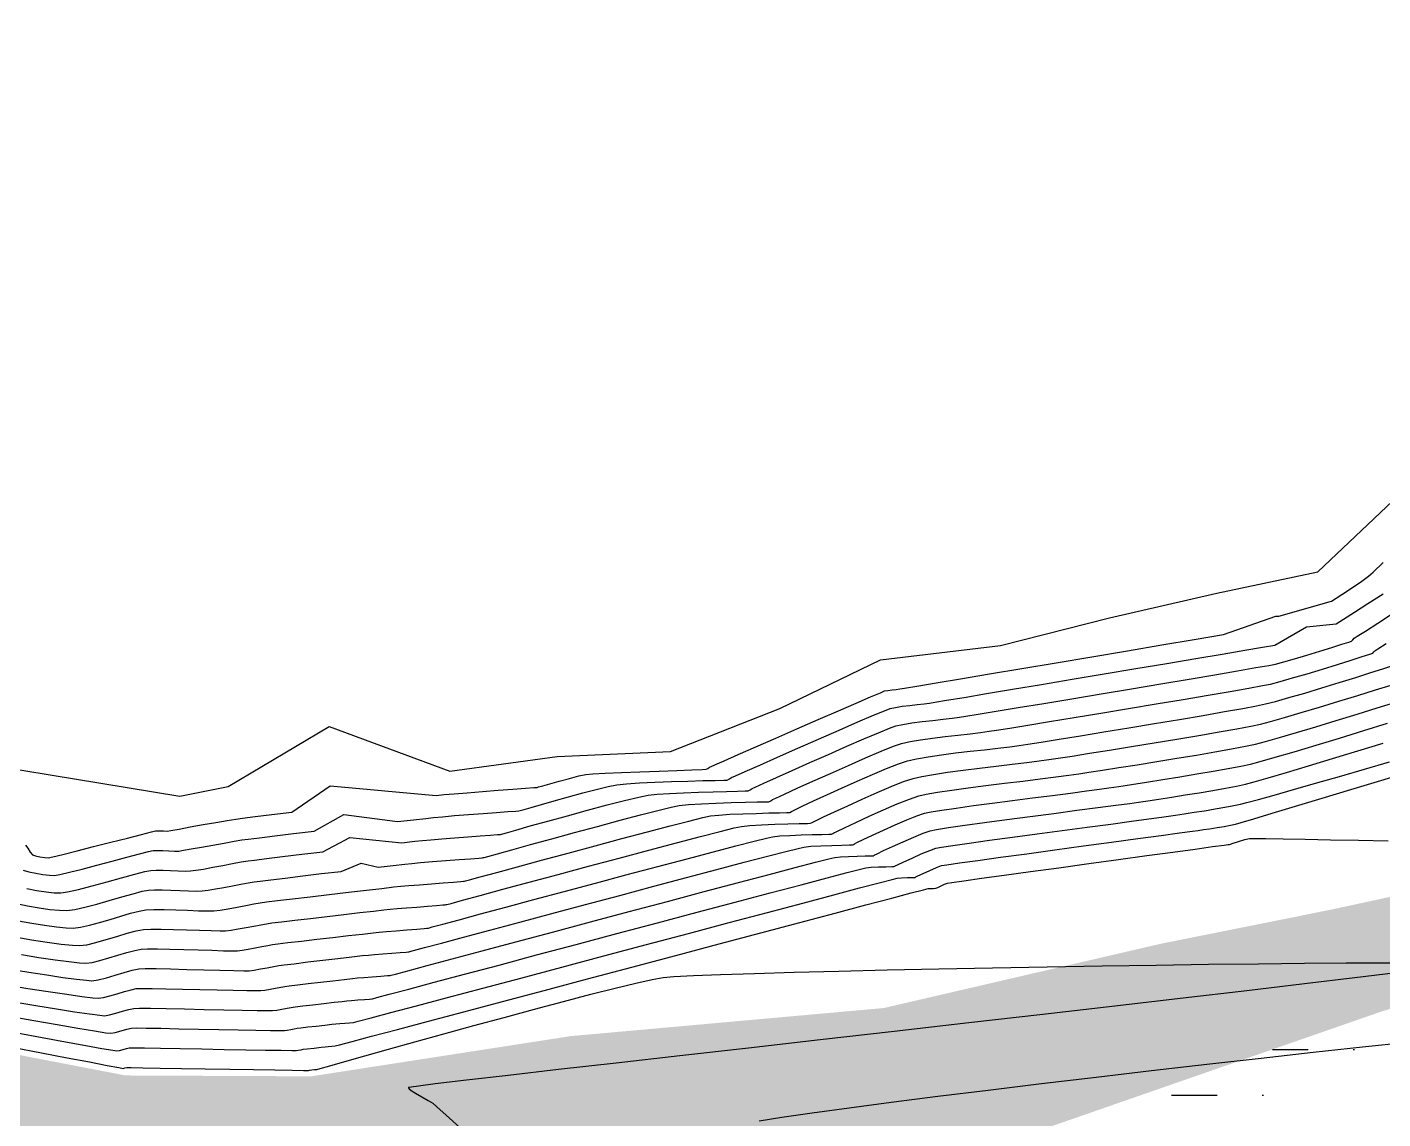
# Model space of a CAD drawing. Header units: metres. Extents: x 708941 to 724052, y 5405153 to 5413472.
# Drawn here: x 709368.3 to 709479.9, y 5411971.8 to 5412061.6 of the extents above; entities that cross this region are included whole.
import ezdxf

# ---------------------------------------------------------------- set-up
doc = ezdxf.new("R2010")
doc.units = ezdxf.units.M
doc.header["$LTSCALE"] = 12.7
doc.header["$MEASUREMENT"] = 0
for name, color, linetype in [('CONT-MJR1', 252, 'Continuous'), ('CONT-MNR1', 251, 'Continuous'), ('contornos2', 7, 'Continuous'), ('rio', 251, 'Continuous')]:
    doc.layers.add(name, color=color, linetype=linetype)

msp = doc.modelspace()

# ---------------------------------------------------------------- hatches: boundary and pattern name
at = {"layer": 'rio'}
h = msp.add_hatch(dxfattribs=at)
h.set_pattern_fill('MUDST', color=256, scale=15, style=0)
h.paths.add_polyline_path([(709010.72, 5411936.38), (709004.98, 5411946.45), (709001.25, 5411958.08), (708996.13, 5411975.99), (709012.7, 5411962.98), (709030.78, 5411956.49), (709044.53, 5411951.18), (709074.83, 5411950.28), (709089.61, 5411951.82), (709102.43, 5411952.02), (709123.56, 5411954.63), (709134.73, 5411956.95), (709145.4, 5411956.95), (709168.41, 5411955.62), (709183.3, 5411955.53), (709187.67, 5411955.43), (709193.87, 5411958.4), (709194.56, 5411957.99), (709200.68, 5411965.39), (709203.1, 5411977.2), (709205.58, 5411984.02), (709211.33, 5411990.28), (709223.71, 5411994.78), (709231.07, 5411997.27), (709241.21, 5411994.8), (709265.58, 5411997.08), (709286.39, 5412000.38), (709297.9, 5412001.91), (709315.21, 5411997.24), (709326.72, 5411992.03), (709345.09, 5411985.93), (709355.27, 5411979.45), (709376.46, 5411975.37), (709391.72, 5411975.3), (709413.08, 5411978.61), (709438.83, 5411980.92), (709461.63, 5411986.21), (709475.6, 5411989.01), (709492.86, 5411992.74), (709503.45, 5411993.79), (709515.24, 5411993.79), (709532.63, 5411987.71), (709547.37, 5411983.51), (709564.71, 5411977.95), (709575.63, 5411973.62), (709587.68, 5411967.04), (709601.87, 5411958.6), (709607.56, 5411954.31), (709621.49, 5411940.03), (709647.9, 5411909.14), (709660.4, 5411897.76), (709669.81, 5411887.81), (709676.49, 5411876.15), (709682.2, 5411869.04), (709705.75, 5411878.05), (709736, 5411893.04), (709750.64, 5411899.41), (709758.05, 5411906.33), (709764.85, 5411916.27), (709770.13, 5411926.57), (709778.25, 5411949.25), (709785.66, 5411970.64), (709786.5, 5411979.16), (709785.1, 5411992.95), (709785.1, 5412008.74), (709787.55, 5412022.89), (709795.83, 5412039.06), (709803.3, 5412045.65), (709812.9, 5412054.28), (709814.49, 5412059.03), (709815.9, 5412060.78), (709822.13, 5412063.75), (709825.31, 5412072.01), (709847.55, 5412106.6), (709866.9, 5412128.06), (709875.05, 5412136.05), (709882.93, 5412155.32), (709888.97, 5412168.35), (709893.2, 5412182.51), (709907.24, 5412209.92), (709938.47, 5412236.97), (709971.6, 5412250.13), (709991.71, 5412252.94), (710005.1, 5412261.1), (710014.56, 5412263.33), (710040.82, 5412267.64), (710057.91, 5412266.41), (710076.56, 5412261.93), (710102.9, 5412255.3), (710112.79, 5412247.31), (710119.45, 5412240.72), (710131.28, 5412231.78), (710145.37, 5412209.63), (710149.4, 5412194.25), (710150.27, 5412166.43), (710139.83, 5412142.28), (710130.23, 5412129.69), (710126.33, 5412121.71), (710117.73, 5412100.96), (710114.13, 5412096.47), (710111.94, 5412085.44), (710111.94, 5412063.54), (710117.58, 5412054.18), (710137.74, 5412018.92), (710146.76, 5412008.05), (710171.4, 5411997.24), (710179.97, 5411993.95), (710184.25, 5412001.58), (710190.69, 5412018), (710194.77, 5412034.37), (710197.31, 5412050.49), (710197.31, 5412064.26), (710199.32, 5412079.72), (710201.37, 5412092.19), (710205.73, 5412098.48), (710214.95, 5412120.36), (710219.48, 5412128.98), (710230.13, 5412139.36), (710235.6, 5412142.44), (710241.85, 5412140.68), (710250.27, 5412138.84), (710280.27, 5412139.46), (710296.04, 5412143.18), (710311.35, 5412143.18), (710329.27, 5412144.22), (710333.88, 5412147.83), (710359.32, 5412147.31), (710368.97, 5412148.45), (710370.82, 5412151.38), (710390.46, 5412160.63), (710398.15, 5412171.03), (710408.65, 5412192.1), (710415.95, 5412204.58), (710425.69, 5412246.2), (710427.89, 5412275.36), (710429.04, 5412328.01), (710428.04, 5412335.01), (710422.46, 5412340.84), (710414.39, 5412351.33), (710395.98, 5412353.91), (710387.66, 5412360.04), (710378.34, 5412372.12), (710377.12, 5412383.36), (710377.12, 5412396.81), (710371.6, 5412397.8), (710368.77, 5412410.55), (710362.93, 5412436.03), (710362.93, 5412455.01), (710369.68, 5412482.49), (710374.05, 5412500.93), (710382.11, 5412513.13), (710396.48, 5412526.77), (710413.79, 5412540.1), (710438.62, 5412552.3), (710472.36, 5412570.37), (710507.51, 5412590.61), (710519.7, 5412579.46), (710499.92, 5412572.63), (710480.98, 5412561.98), (710445.54, 5412543.55), (710413.79, 5412532.5), (710411.05, 5412528.12), (710405.76, 5412520.43), (710394.25, 5412506.93), (710388.85, 5412494.92), (710386.47, 5412476.01), (710382.71, 5412446.17), (710388.72, 5412397.62), (710394.97, 5412383.05), (710398.02, 5412368.11), (710411.09, 5412363.15), (710426.51, 5412356), (710442.45, 5412348.49), (710447.05, 5412337.14), (710447.05, 5412315.92), (710441.78, 5412260.07), (710441.78, 5412194.92), (710437.48, 5412190.86), (710437.48, 5412179.96), (710422.82, 5412173.29), (710418.74, 5412164.82), (710409.45, 5412149.84), (710394.78, 5412136.49), (710379.86, 5412129.78), (710371.88, 5412127.03), (710311.73, 5412127.03), (710308.89, 5412124), (710254.14, 5412121.42), (710236.99, 5412126.6), (710229.16, 5412118.66), (710218.68, 5412095.96), (710213.59, 5412055.1), (710203.57, 5412019.88), (710201.34, 5412006.55), (710198.59, 5411993.54), (710194.4, 5411986.49), (710188.54, 5411983.77), (710175.67, 5411983.77), (710136.96, 5411996.55), (710120.35, 5412009.39), (710098.73, 5412043.32), (710098.73, 5412061.02), (710096.67, 5412091.87), (710100.83, 5412110.83), (710110.63, 5412117.13), (710123.77, 5412149.24), (710130.92, 5412166.36), (710128.79, 5412197.14), (710123.8, 5412211.38), (710113.15, 5412223.6), (710085.02, 5412238.46), (710058.13, 5412249.84), (710029.73, 5412249.84), (710015.06, 5412246.32), (710001.6, 5412242.56), (709992.04, 5412242.56), (709972.27, 5412238.6), (709963.64, 5412235.76), (709954.26, 5412232.26), (709954.26, 5412228.55), (709945.86, 5412220.35), (709925.83, 5412192.24), (709917.05, 5412177.32), (709899.37, 5412144.55), (709894.3, 5412133.07), (709891.48, 5412127.42), (709886.71, 5412118.47), (709886.71, 5412100.95), (709884.61, 5412095.01), (709863.2, 5412086.46), (709839.07, 5412054.84), (709818.25, 5412032.92), (709804.19, 5412017.18), (709804.19, 5411995.52), (709809.04, 5411990.11), (709796.13, 5411953.84), (709781.68, 5411916.41), (709768.27, 5411889.66), (709746.93, 5411879.08), (709713.1, 5411863.01), (709689.29, 5411855.41), (709697.02, 5411835.95), (709708.2, 5411825.46), (709725.86, 5411817.9), (709778.24, 5411813.93), (709792.75, 5411813.93), (709806.43, 5411818.64), (709820.66, 5411821.87), (709831.69, 5411824.63), (709853.8, 5411835.25), (709879.02, 5411846.88), (709921.68, 5411861.15), (709947.96, 5411871.32), (709969.09, 5411879.92), (709979.29, 5411886.02), (709982.27, 5411909.39), (709987.23, 5411923.13), (709997.03, 5411933.25), (710000.38, 5411927.93), (710000.38, 5411906.72), (709997.04, 5411893.11), (709991.96, 5411879.15), (709967.58, 5411866.46), (709951.2, 5411859.77), (709918.84, 5411852.05), (709894.39, 5411845.25), (709864.94, 5411830.28), (709840.16, 5411819.17), (709812.7, 5411811), (709801.26, 5411807.45), (709779.31, 5411803.47), (709766.14, 5411803.47), (709756.94, 5411797.7), (709737.23, 5411795.78), (709715.18, 5411796.68), (709708.1, 5411801.85), (709698.23, 5411815.71), (709693.86, 5411826.48), (709676.55, 5411857.93), (709667.66, 5411869.47), (709661.18, 5411881.7), (709649.81, 5411896.98), (709627.11, 5411919.87), (709613.01, 5411936.78), (709604.72, 5411946.98), (709591.67, 5411954.52), (709575.87, 5411964.64), (709557.6, 5411970.47), (709551.42, 5411973.23), (709538.02, 5411976.43), (709518.15, 5411979.68), (709504.01, 5411982), (709494.29, 5411985.04), (709479.8, 5411980.64), (709442.42, 5411967.64), (709425.43, 5411960.31), (709402.9, 5411951.24), (709383.6, 5411945.23), (709362.15, 5411938.26), (709331.55, 5411930.11), (709320.42, 5411924.96), (709306.56, 5411912.14), (709285.88, 5411895.62), (709279.31, 5411870.27), (709273.83, 5411857.41), (709264.69, 5411829.66), (709254.13, 5411801.64), (709246.31, 5411791.25), (709237.29, 5411777.87), (709219.52, 5411767.13), (709208.6, 5411765.29), (709203.92, 5411751.48), (709203.91, 5411735.92), (709205.94, 5411719.08), (709203.34, 5411708.78), (709199.33, 5411696.28), (709197.39, 5411684.19), (709189.35, 5411661.06), (709186.31, 5411649.66), (709173.04, 5411639.59), (709167.53, 5411621.08), (709166.78, 5411600.74), (709164.06, 5411585.63), (709162.73, 5411558.53), (709162.73, 5411546.6), (709165.95, 5411526.5), (709173.44, 5411512.03), (709050.6, 5411667.95), (709021.23, 5411751.02), (709026.33, 5411756.01), (709028.1, 5411762.18), (709028.65, 5411783.35), (709023.38, 5411795.31), (709011.24, 5411823.29), (709005.01, 5411832.77), (709001.76, 5411870.86)])
h = msp.add_hatch(dxfattribs=at)
h.set_pattern_fill('MUDST', color=256, scale=15, style=0)
h.paths.add_polyline_path([(709425.2, 5411955.82), (709442.88, 5411963.52), (709462.94, 5411969.54), (709485.24, 5411978.41), (709493.83, 5411978.89), (709501.22, 5411979.42), (709517.72, 5411975.24), (709542.17, 5411970.06), (709562.2, 5411965.02), (709577.39, 5411959.26), (709608.69, 5411934.19), (709625.72, 5411914.3), (709646.82, 5411893.84), (709660.3, 5411879.18), (709665.75, 5411865.66), (709677.74, 5411849.33), (709687.8, 5411834.29), (709693.56, 5411818.76), (709703.47, 5411808.4), (709695.28, 5411819.7), (709694.5, 5411824.66), (709694.77, 5411827.87), (709694.67, 5411831.32), (709690.93, 5411835.3), (709687.47, 5411838.69), (709683.66, 5411846.1), (709680.5, 5411850.4), (709679.16, 5411854.09), (709674.04, 5411861.34), (709672.3, 5411865.04), (709668.98, 5411868.64), (709665.09, 5411875.96), (709664.39, 5411879.95), (709659.8, 5411883.74), (709656.68, 5411887.12), (709651.38, 5411894.81), (709649.66, 5411899.45), (709636.62, 5411909.75), (709630.25, 5411917.48), (709627.36, 5411921.16), (709622.76, 5411924.84), (709613.2, 5411936.38), (709612.3, 5411939.97), (709608.41, 5411943.84), (709603.87, 5411948.27), (709597.38, 5411951.02), (709590.63, 5411955.05), (709584.87, 5411958.91), (709582.48, 5411962.67), (709582, 5411965.76), (709570.79, 5411966.09), (709567.32, 5411969.51), (709559.75, 5411970.07), (709552.12, 5411973.91), (709544.71, 5411977.5), (709533.84, 5411977.39), (709531.46, 5411977.23), (709522.1, 5411981.06), (709511.56, 5411981.29), (709508.53, 5411981.22), (709499.82, 5411985.01), (709492.76, 5411985.01), (709488.91, 5411985.11), (709480.96, 5411981.2), (709462.17, 5411974.36), (709458.72, 5411973.65), (709451.42, 5411973.65), (709447.62, 5411969.58), (709443.93, 5411969.97), (709436.32, 5411966.62), (709428.6, 5411962.37), (709421.11, 5411958.6), (709409.63, 5411953.25)])

# ---------------------------------------------------------------- linework, layer by layer
at = {"layer": 'CONT-MJR1', "flags": 128}
for points, elevation in [([(709368.02, 5411992.27), (709368.49, 5411992.14), (709369.06, 5411992.02), (709369.65, 5411991.92), (709370.19, 5411991.85), (709370.6, 5411991.83), (709371.03, 5411991.9), (709371.82, 5411992.09), (709372.88, 5411992.36), (709374.09, 5411992.67), (709375.35, 5411993.01), (709376.55, 5411993.33), (709377.58, 5411993.6), (709378.34, 5411993.79), (709378.72, 5411993.88), (709379.07, 5411993.89), (709379.52, 5411993.88), (709380.01, 5411993.85), (709380.47, 5411993.84), (709380.82, 5411993.84), (709381.2, 5411993.9), (709381.85, 5411994.01), (709382.7, 5411994.16), (709383.63, 5411994.33), (709384.56, 5411994.5), (709385.38, 5411994.65), (709386.01, 5411994.75), (709386.53, 5411994.82), (709387.47, 5411994.93), (709388.74, 5411995.09), (709390.26, 5411995.27), (709391.96, 5411995.47), (709394.41, 5411996.85), (709394.41, 5411996.85), (709394.41, 5411996.85), (709398.81, 5411996.27), (709400.14, 5411996.42), (709401.15, 5411996.53), (709401.77, 5411996.6), (709402.52, 5411996.66), (709403.52, 5411996.75), (709404.67, 5411996.84), (709405.86, 5411996.93), (709406.97, 5411997.01), (709407.91, 5411997.08), (709408.55, 5411997.13), (709408.8, 5411997.15), (709408.91, 5411997.17), (709409.02, 5411997.2), (709409.24, 5411997.26), (709409.82, 5411997.43), (709410.67, 5411997.68), (709411.72, 5411997.98), (709412.88, 5411998.31), (709414.06, 5411998.62), (709415.17, 5411998.91), (709416.14, 5411999.14), (709416.88, 5411999.28), (709417.65, 5411999.37), (709418.73, 5411999.44), (709420, 5411999.5), (709421.36, 5411999.55), (709422.71, 5411999.59), (709423.95, 5411999.63), (709424.97, 5411999.65), (709425.67, 5411999.67), (709425.95, 5411999.68), (709426.13, 5411999.78), (709426.31, 5411999.89), (709426.62, 5412000.03), (709427.42, 5412000.39), (709428.62, 5412000.91), (709430.09, 5412001.57), (709431.75, 5412002.3), (709433.47, 5412003.05), (709435.15, 5412003.79), (709436.69, 5412004.46), (709437.98, 5412005.01), (709438.9, 5412005.39), (709439.36, 5412005.57), (709439.79, 5412005.66), (709440.35, 5412005.75), (709440.97, 5412005.82), (709441.59, 5412005.89), (709442.15, 5412005.96), (709442.59, 5412006.01), (709443.03, 5412006.08), (709444, 5412006.25), (709445.45, 5412006.48), (709447.28, 5412006.79), (709449.42, 5412007.15), (709451.8, 5412007.54), (709454.34, 5412007.97), (709456.96, 5412008.41), (709459.58, 5412008.85), (709462.12, 5412009.27), (709464.51, 5412009.68), (709466.67, 5412010.04), (709468.53, 5412010.36), (709470, 5412010.61), (709471.01, 5412010.79), (709473.61, 5412012.29), (709473.61, 5412012.29), (709473.61, 5412012.29), (709473.61, 5412012.29), (709473.61, 5412012.29), (709473.61, 5412012.29), (709473.61, 5412012.29), (709473.61, 5412012.29), (709473.61, 5412012.29), (709473.61, 5412012.29), (709476.06, 5412012.53), (709476.66, 5412012.91), (709477.56, 5412013.49), (709478.67, 5412014.2), (709479.91, 5412015)], 240), ([(709367.89, 5411985.32), (709369.32, 5411985.09), (709370.64, 5411984.89), (709371.78, 5411984.74), (709372.65, 5411984.64), (709373.17, 5411984.61), (709373.69, 5411984.68), (709374.34, 5411984.83), (709375.07, 5411985.04), (709375.82, 5411985.27), (709376.55, 5411985.49), (709377.2, 5411985.66), (709377.73, 5411985.76), (709378.25, 5411985.79), (709379.07, 5411985.79), (709380.09, 5411985.77), (709381.24, 5411985.74), (709382.42, 5411985.7), (709383.54, 5411985.67), (709384.51, 5411985.64), (709385.24, 5411985.63), (709385.65, 5411985.63), (709386.04, 5411985.68), (709386.54, 5411985.77), (709387.1, 5411985.87), (709387.65, 5411985.98), (709388.15, 5411986.07), (709388.54, 5411986.14), (709388.98, 5411986.2), (709389.81, 5411986.3), (709390.91, 5411986.43), (709392.18, 5411986.58), (709393.51, 5411986.73), (709394.8, 5411986.88), (709395.94, 5411987.01), (709396.81, 5411987.11), (709397.32, 5411987.17), (709397.91, 5411987.22), (709398.72, 5411987.28), (709399.6, 5411987.35), (709400.41, 5411987.41), (709401.01, 5411987.46), (709401.24, 5411987.48), (709401.3, 5411987.49), (709401.36, 5411987.5), (709401.67, 5411987.59), (709402.54, 5411987.82), (709403.89, 5411988.18), (709405.64, 5411988.66), (709407.72, 5411989.21), (709410.04, 5411989.84), (709412.54, 5411990.51), (709415.12, 5411991.2), (709417.72, 5411991.9), (709420.25, 5411992.57), (709422.64, 5411993.2), (709424.81, 5411993.78), (709426.67, 5411994.27), (709428.16, 5411994.65), (709429.18, 5411994.91), (709429.68, 5411995.02), (709430.28, 5411995.08), (709431.1, 5411995.13), (709432.02, 5411995.17), (709432.94, 5411995.19), (709433.74, 5411995.21), (709434.31, 5411995.23), (709434.53, 5411995.23), (709434.63, 5411995.29), (709434.73, 5411995.34), (709434.97, 5411995.46), (709435.6, 5411995.76), (709436.52, 5411996.19), (709437.62, 5411996.7), (709438.8, 5411997.23), (709439.94, 5411997.72), (709440.95, 5411998.12), (709441.71, 5411998.38), (709442.33, 5411998.52), (709443.25, 5411998.68), (709444.42, 5411998.85), (709445.78, 5411999.03), (709447.24, 5411999.22), (709448.76, 5411999.42), (709450.27, 5411999.6), (709451.7, 5411999.78), (709452.99, 5411999.94), (709454.07, 5412000.08), (709454.88, 5412000.19), (709455.7, 5412000.32), (709456.82, 5412000.49), (709458.17, 5412000.7), (709459.68, 5412000.94), (709461.3, 5412001.2), (709462.94, 5412001.47), (709464.56, 5412001.74), (709466.08, 5412002), (709467.44, 5412002.25), (709468.58, 5412002.46), (709469.42, 5412002.64), (709470.24, 5412002.85), (709471.38, 5412003.18), (709472.79, 5412003.59), (709474.37, 5412004.06), (709476.06, 5412004.57), (709477.77, 5412005.09), (709479.43, 5412005.61), (709480.96, 5412006.08)], 235), ([(709367.52, 5411978.88), (709369.59, 5411978.5), (709371.51, 5411978.15), (709373.17, 5411977.84), (709374.5, 5411977.6), (709375.39, 5411977.45), (709375.74, 5411977.4), (709375.96, 5411977.43), (709376.24, 5411977.51), (709376.52, 5411977.6), (709376.74, 5411977.65), (709377.11, 5411977.65), (709378.01, 5411977.64), (709379.32, 5411977.62), (709380.93, 5411977.59), (709382.72, 5411977.56), (709384.56, 5411977.52), (709386.34, 5411977.49), (709387.95, 5411977.46), (709389.25, 5411977.44), (709390.13, 5411977.43), (709390.47, 5411977.42), (709390.66, 5411977.45), (709390.89, 5411977.49), (709391.07, 5411977.53), (709391.38, 5411977.57), (709391.95, 5411977.63), (709392.53, 5411977.7), (709392.87, 5411977.74), (709393.12, 5411977.76), (709393.43, 5411977.78), (709393.68, 5411977.8), (709394.06, 5411977.9), (709395.09, 5411978.17), (709396.69, 5411978.6), (709398.81, 5411979.16), (709401.36, 5411979.84), (709404.27, 5411980.61), (709407.47, 5411981.46), (709410.89, 5411982.37), (709414.46, 5411983.32), (709418.09, 5411984.28), (709421.73, 5411985.25), (709425.29, 5411986.19), (709428.71, 5411987.1), (709431.91, 5411987.95), (709434.82, 5411988.73), (709437.36, 5411989.4), (709439.48, 5411989.96), (709441.08, 5411990.39), (709442.1, 5411990.66), (709442.48, 5411990.75), (709442.67, 5411990.76), (709442.92, 5411990.77), (709443.12, 5411990.78), (709443.29, 5411990.85), (709443.56, 5411990.98), (709443.84, 5411991.11), (709444.06, 5411991.2), (709444.44, 5411991.26), (709445.41, 5411991.39), (709446.87, 5411991.6), (709448.73, 5411991.85), (709450.89, 5411992.15), (709453.24, 5411992.47), (709455.69, 5411992.81), (709458.13, 5411993.14), (709460.47, 5411993.46), (709462.61, 5411993.75), (709464.45, 5411994), (709465.89, 5411994.2), (709466.83, 5411994.33), (709467.17, 5411994.37), (709467.27, 5411994.39), (709467.37, 5411994.41), (709467.57, 5411994.48), (709468.02, 5411994.63), (709468.54, 5411994.78), (709468.92, 5411994.88), (709469.31, 5411994.88), (709470.26, 5411994.87), (709471.68, 5411994.85), (709473.49, 5411994.82), (709475.59, 5411994.77), (709477.9, 5411994.73), (709480.33, 5411994.67)], 230), ([(709481.93, 5411978.08), (709478.21, 5411977.69), (709474.17, 5411977.25), (709469.88, 5411976.78), (709465.42, 5411976.27), (709460.87, 5411975.75), (709456.3, 5411975.21), (709451.8, 5411974.67), (709447.43, 5411974.14), (709443.29, 5411973.63), (709439.44, 5411973.14), (709435.97, 5411972.68), (709432.94, 5411972.27), (709430.45, 5411971.9), (709428.57, 5411971.6)], 230)]:
    msp.add_lwpolyline(points, dxfattribs=dict(at, elevation=elevation))
at = {"layer": 'CONT-MNR1', "flags": 128}
for points, elevation in [([(709368.21, 5411994.31), (709368.4, 5411994.07), (709368.61, 5411993.75), (709368.8, 5411993.53), (709369.03, 5411993.44), (709369.4, 5411993.36), (709369.79, 5411993.3), (709370.08, 5411993.28), (709370.45, 5411993.35), (709371.29, 5411993.56), (709372.45, 5411993.85), (709373.81, 5411994.2), (709375.24, 5411994.56), (709376.6, 5411994.91), (709377.75, 5411995.21), (709378.57, 5411995.42), (709378.92, 5411995.5), (709379.21, 5411995.5), (709379.57, 5411995.49), (709379.86, 5411995.48), (709380.17, 5411995.53), (709380.85, 5411995.65), (709381.77, 5411995.82), (709382.82, 5411996.01), (709383.87, 5411996.2), (709384.81, 5411996.36), (709385.51, 5411996.47), (709386.08, 5411996.55), (709387.1, 5411996.67), (709388.48, 5411996.84), (709390.13, 5411997.04), (709393.28, 5411999.2), (709393.28, 5411999.2), (709393.28, 5411999.2), (709393.28, 5411999.2), (709393.28, 5411999.2), (709393.28, 5411999.2), (709401.99, 5411998.41), (709402.66, 5411998.48), (709403.47, 5411998.55), (709404.56, 5411998.64), (709405.81, 5411998.74), (709407.11, 5411998.84), (709408.32, 5411998.93), (709409.34, 5411999.01), (709410.04, 5411999.06), (709410.31, 5411999.08), (709410.43, 5411999.11), (709410.55, 5411999.14), (709410.78, 5411999.21), (709411.35, 5411999.37), (709412.13, 5411999.59), (709412.97, 5411999.82), (709413.74, 5412000.02), (709414.32, 5412000.14), (709414.88, 5412000.19), (709415.9, 5412000.24), (709417.24, 5412000.3), (709418.77, 5412000.36), (709420.34, 5412000.42), (709421.81, 5412000.47), (709423.04, 5412000.52), (709423.89, 5412000.55), (709424.23, 5412000.57), (709424.35, 5412000.63), (709424.5, 5412000.73), (709424.63, 5412000.8), (709424.92, 5412000.93), (709425.7, 5412001.27), (709426.86, 5412001.78), (709428.31, 5412002.41), (709429.95, 5412003.13), (709431.69, 5412003.89), (709433.44, 5412004.65), (709435.1, 5412005.37), (709436.56, 5412006.01), (709437.75, 5412006.52), (709438.56, 5412006.87), (709438.89, 5412007.01), (709439.16, 5412007.06), (709439.51, 5412007.1), (709439.86, 5412007.14), (709440.14, 5412007.18), (709440.53, 5412007.24), (709441.56, 5412007.42), (709443.13, 5412007.68), (709445.15, 5412008.02), (709447.53, 5412008.42), (709450.19, 5412008.86), (709453.02, 5412009.34), (709455.95, 5412009.83), (709458.88, 5412010.32), (709461.72, 5412010.8), (709464.38, 5412011.25), (709466.78, 5412011.65), (709471.1, 5412013.16), (709471.1, 5412013.16), (709471.1, 5412013.16), (709471.1, 5412013.16), (709471.1, 5412013.16), (709471.1, 5412013.16), (709471.1, 5412013.16), (709471.1, 5412013.16), (709471.1, 5412013.16), (709471.33, 5412013.16), (709471.33, 5412013.16), (709471.33, 5412013.16), (709471.33, 5412013.16), (709475.66, 5412014.39), (709476.53, 5412014.95), (709477.4, 5412015.53), (709478.17, 5412016.05), (709478.72, 5412016.46), (709479.1, 5412016.8), (709479.93, 5412017.59)], 241), ([(709368.33, 5411990.75), (709369.12, 5411990.6), (709369.9, 5411990.48), (709370.58, 5411990.41), (709371.11, 5411990.39), (709371.68, 5411990.47), (709372.58, 5411990.68), (709373.7, 5411990.97), (709374.92, 5411991.3), (709376.12, 5411991.63), (709377.2, 5411991.93), (709378.04, 5411992.15), (709378.52, 5411992.25), (709378.96, 5411992.27), (709379.53, 5411992.26), (709380.15, 5411992.24), (709380.78, 5411992.21), (709381.35, 5411992.19), (709381.79, 5411992.2), (709382.22, 5411992.26), (709382.86, 5411992.36), (709383.62, 5411992.5), (709384.44, 5411992.66), (709385.24, 5411992.81), (709385.96, 5411992.94), (709386.52, 5411993.03), (709387.06, 5411993.1), (709388.04, 5411993.22), (709389.36, 5411993.38), (709390.94, 5411993.57), (709392.67, 5411993.77), (709394.91, 5411994.94), (709394.91, 5411994.94), (709394.91, 5411994.94), (709399.19, 5411994.52), (709400.25, 5411994.64), (709400.88, 5411994.71), (709401.56, 5411994.77), (709402.47, 5411994.85), (709403.52, 5411994.93), (709404.61, 5411995.01), (709405.62, 5411995.09), (709406.48, 5411995.15), (709407.06, 5411995.2), (709407.29, 5411995.21), (709407.39, 5411995.24), (709407.49, 5411995.26), (709407.78, 5411995.34), (709408.57, 5411995.57), (709409.74, 5411995.9), (709411.19, 5411996.3), (709412.8, 5411996.74), (709414.46, 5411997.2), (709416.07, 5411997.63), (709417.51, 5411998), (709418.67, 5411998.28), (709419.44, 5411998.43), (709420.19, 5411998.52), (709421.19, 5411998.58), (709422.35, 5411998.64), (709423.58, 5411998.69), (709424.79, 5411998.72), (709425.89, 5411998.75), (709426.8, 5411998.77), (709427.42, 5411998.78), (709427.66, 5411998.79), (709427.83, 5411998.88), (709427.99, 5411998.98), (709428.26, 5411999.1), (709428.96, 5411999.42), (709430.01, 5411999.89), (709431.3, 5412000.47), (709432.76, 5412001.12), (709434.29, 5412001.79), (709435.8, 5412002.46), (709437.2, 5412003.06), (709438.4, 5412003.57), (709439.31, 5412003.94), (709439.83, 5412004.13), (709440.41, 5412004.26), (709441.15, 5412004.38), (709441.99, 5412004.49), (709442.86, 5412004.59), (709443.71, 5412004.69), (709444.46, 5412004.77), (709445.05, 5412004.85), (709445.57, 5412004.93), (709446.6, 5412005.1), (709448.07, 5412005.34), (709449.89, 5412005.64), (709452, 5412005.99), (709454.3, 5412006.37), (709456.73, 5412006.78), (709459.2, 5412007.19), (709461.63, 5412007.6), (709463.95, 5412007.99), (709466.08, 5412008.35), (709467.93, 5412008.67), (709469.43, 5412008.93), (709470.5, 5412009.12), (709471.07, 5412009.23), (709471.74, 5412009.41), (709472.63, 5412009.66), (709473.65, 5412009.96), (709474.7, 5412010.29), (709475.69, 5412010.59), (709476.52, 5412010.86), (709477.1, 5412011.04), (709477.32, 5412011.12), (709477.43, 5412011.23), (709477.53, 5412011.35), (709477.78, 5412011.51), (709478.46, 5412011.94), (709479.48, 5412012.6), (709480.78, 5412013.44)], 239), ([(709367.47, 5411989.52), (709368.39, 5411989.33), (709369.33, 5411989.17), (709370.22, 5411989.04), (709371.01, 5411988.96), (709371.62, 5411988.94), (709372.26, 5411989.02), (709373.1, 5411989.21), (709374.08, 5411989.46), (709375.11, 5411989.76), (709376.13, 5411990.06), (709377.06, 5411990.32), (709377.81, 5411990.53), (709378.32, 5411990.63), (709378.82, 5411990.66), (709379.46, 5411990.65), (709380.17, 5411990.63), (709380.91, 5411990.59), (709381.63, 5411990.56), (709382.26, 5411990.54), (709382.75, 5411990.56), (709383.24, 5411990.62), (709383.85, 5411990.72), (709384.54, 5411990.84), (709385.24, 5411990.98), (709385.93, 5411991.11), (709386.54, 5411991.22), (709387.02, 5411991.31), (709387.51, 5411991.37), (709388.4, 5411991.48), (709389.59, 5411991.62), (709391.02, 5411991.79), (709392.58, 5411991.98), (709394.19, 5411992.16), (709395.82, 5411992.83), (709397.22, 5411992.51), (709398.47, 5411992.66), (709399.42, 5411992.76), (709399.99, 5411992.82), (709400.71, 5411992.89), (709401.69, 5411992.97), (709402.8, 5411993.06), (709403.89, 5411993.14), (709404.84, 5411993.21), (709405.52, 5411993.26), (709405.78, 5411993.28), (709405.87, 5411993.3), (709405.95, 5411993.32), (709406.24, 5411993.4), (709407.04, 5411993.62), (709408.24, 5411993.95), (709409.77, 5411994.37), (709411.51, 5411994.85), (709413.38, 5411995.36), (709415.28, 5411995.87), (709417.13, 5411996.37), (709418.81, 5411996.81), (709420.25, 5411997.18), (709421.34, 5411997.44), (709422, 5411997.58), (709422.77, 5411997.66), (709423.82, 5411997.73), (709425.02, 5411997.78), (709426.27, 5411997.82), (709427.44, 5411997.85), (709428.42, 5411997.88), (709429.11, 5411997.89), (709429.38, 5411997.9), (709429.53, 5411997.98), (709429.68, 5411998.07), (709429.95, 5411998.2), (709430.66, 5411998.52), (709431.71, 5411999), (709433, 5411999.59), (709434.44, 5412000.23), (709435.92, 5412000.89), (709437.34, 5412001.51), (709438.61, 5412002.05), (709439.63, 5412002.46), (709440.3, 5412002.7), (709440.99, 5412002.85), (709441.85, 5412003), (709442.84, 5412003.13), (709443.88, 5412003.26), (709444.93, 5412003.38), (709445.93, 5412003.49), (709446.8, 5412003.59), (709447.51, 5412003.69), (709448.11, 5412003.78), (709449.19, 5412003.96), (709450.67, 5412004.19), (709452.46, 5412004.49), (709454.5, 5412004.82), (709456.69, 5412005.18), (709458.97, 5412005.56), (709461.25, 5412005.94), (709463.46, 5412006.31), (709465.52, 5412006.66), (709467.34, 5412006.97), (709468.86, 5412007.24), (709469.99, 5412007.45), (709470.66, 5412007.58), (709471.44, 5412007.79), (709472.47, 5412008.08), (709473.67, 5412008.43), (709474.92, 5412008.81), (709476.16, 5412009.2), (709477.28, 5412009.55), (709478.2, 5412009.84), (709478.82, 5412010.04), (709479.06, 5412010.12), (709479.15, 5412010.22), (709479.24, 5412010.32), (709479.49, 5412010.48), (709480.18, 5412010.93)], 238), ([(709367.65, 5411988.1), (709368.73, 5411987.9), (709369.78, 5411987.73), (709370.75, 5411987.6), (709371.56, 5411987.52), (709372.14, 5411987.5), (709372.73, 5411987.57), (709373.47, 5411987.73), (709374.3, 5411987.96), (709375.17, 5411988.21), (709376.05, 5411988.48), (709376.86, 5411988.72), (709377.57, 5411988.9), (709378.12, 5411989.01), (709378.77, 5411989.04), (709379.62, 5411989.04), (709380.57, 5411989.01), (709381.54, 5411988.97), (709382.45, 5411988.93), (709383.2, 5411988.91), (709383.72, 5411988.92), (709384.24, 5411988.98), (709384.9, 5411989.09), (709385.62, 5411989.23), (709386.35, 5411989.37), (709387.01, 5411989.5), (709387.53, 5411989.58), (709388.03, 5411989.65), (709388.95, 5411989.76), (709390.19, 5411989.91), (709391.64, 5411990.08), (709393.2, 5411990.27), (709394.78, 5411990.45), (709396.26, 5411990.62), (709397.54, 5411990.77), (709398.52, 5411990.88), (709399.1, 5411990.94), (709399.74, 5411991), (709400.62, 5411991.07), (709401.61, 5411991.14), (709402.58, 5411991.22), (709403.43, 5411991.28), (709404.03, 5411991.33), (709404.26, 5411991.35), (709404.34, 5411991.36), (709404.42, 5411991.38), (709404.74, 5411991.47), (709405.63, 5411991.71), (709406.98, 5411992.08), (709408.7, 5411992.55), (709410.68, 5411993.09), (709412.85, 5411993.67), (709415.08, 5411994.27), (709417.29, 5411994.87), (709419.38, 5411995.42), (709421.25, 5411995.91), (709422.8, 5411996.31), (709423.94, 5411996.59), (709424.56, 5411996.73), (709425.25, 5411996.8), (709426.17, 5411996.86), (709427.24, 5411996.91), (709428.34, 5411996.94), (709429.38, 5411996.97), (709430.25, 5411996.99), (709430.86, 5411997), (709431.1, 5411997.01), (709431.23, 5411997.08), (709431.36, 5411997.16), (709431.58, 5411997.27), (709432.17, 5411997.55), (709433.05, 5411997.96), (709434.14, 5411998.46), (709435.36, 5411999.02), (709436.64, 5411999.59), (709437.89, 5412000.14), (709439.05, 5412000.63), (709440.04, 5412001.01), (709440.77, 5412001.26), (709441.53, 5412001.43), (709442.48, 5412001.6), (709443.57, 5412001.76), (709444.74, 5412001.91), (709445.94, 5412002.05), (709447.12, 5412002.18), (709448.22, 5412002.3), (709449.19, 5412002.42), (709449.97, 5412002.52), (709450.67, 5412002.63), (709451.79, 5412002.81), (709453.27, 5412003.05), (709455.01, 5412003.33), (709456.95, 5412003.65), (709459, 5412003.98), (709461.1, 5412004.33), (709463.16, 5412004.67), (709465.11, 5412005), (709466.87, 5412005.31), (709468.36, 5412005.57), (709469.51, 5412005.79), (709470.24, 5412005.94), (709471.06, 5412006.15), (709472.16, 5412006.46), (709473.47, 5412006.84), (709474.88, 5412007.27), (709476.31, 5412007.71), (709477.68, 5412008.13), (709478.91, 5412008.52), (709479.89, 5412008.83), (709480.55, 5412009.04)], 237), ([(709367.37, 5411986.78), (709368.71, 5411986.54), (709370, 5411986.34), (709371.15, 5411986.18), (709372.07, 5411986.09), (709372.65, 5411986.06), (709373.25, 5411986.13), (709374.01, 5411986.31), (709374.85, 5411986.55), (709375.72, 5411986.81), (709376.57, 5411987.07), (709377.32, 5411987.27), (709377.93, 5411987.38), (709378.53, 5411987.42), (709379.38, 5411987.42), (709380.39, 5411987.39), (709381.47, 5411987.36), (709382.53, 5411987.32), (709383.48, 5411987.29), (709384.23, 5411987.27), (709384.68, 5411987.27), (709385.14, 5411987.33), (709385.72, 5411987.43), (709386.36, 5411987.55), (709387, 5411987.67), (709387.58, 5411987.78), (709388.03, 5411987.86), (709388.47, 5411987.92), (709389.28, 5411988.02), (709390.37, 5411988.15), (709391.65, 5411988.3), (709393.02, 5411988.46), (709394.41, 5411988.62), (709395.71, 5411988.77), (709396.84, 5411988.9), (709397.7, 5411989), (709398.21, 5411989.05), (709398.78, 5411989.1), (709399.55, 5411989.17), (709400.42, 5411989.23), (709401.28, 5411989.3), (709402.02, 5411989.36), (709402.55, 5411989.4), (709402.75, 5411989.41), (709402.82, 5411989.43), (709402.89, 5411989.44), (709403.23, 5411989.53), (709404.17, 5411989.79), (709405.62, 5411990.18), (709407.48, 5411990.69), (709409.65, 5411991.27), (709412.04, 5411991.91), (709414.54, 5411992.59), (709417.06, 5411993.26), (709419.51, 5411993.91), (709421.77, 5411994.52), (709423.76, 5411995.04), (709425.38, 5411995.46), (709426.53, 5411995.74), (709427.12, 5411995.87), (709427.82, 5411995.95), (709428.78, 5411996), (709429.87, 5411996.05), (709430.95, 5411996.08), (709431.88, 5411996.1), (709432.55, 5411996.11), (709432.81, 5411996.12), (709432.93, 5411996.18), (709433.04, 5411996.25), (709433.27, 5411996.36), (709433.88, 5411996.65), (709434.77, 5411997.07), (709435.86, 5411997.57), (709437.06, 5411998.12), (709438.28, 5411998.66), (709439.45, 5411999.16), (709440.46, 5411999.56), (709441.24, 5411999.82), (709441.96, 5411999.98), (709442.92, 5412000.15), (709444.07, 5412000.32), (709445.36, 5412000.49), (709446.71, 5412000.66), (709448.08, 5412000.82), (709449.39, 5412000.98), (709450.59, 5412001.12), (709451.62, 5412001.25), (709452.42, 5412001.36), (709453.19, 5412001.48), (709454.32, 5412001.65), (709455.75, 5412001.88), (709457.4, 5412002.15), (709459.2, 5412002.44), (709461.07, 5412002.74), (709462.95, 5412003.05), (709464.76, 5412003.36), (709466.43, 5412003.65), (709467.88, 5412003.9), (709469.04, 5412004.12), (709469.83, 5412004.29), (709470.66, 5412004.5), (709471.8, 5412004.82), (709473.17, 5412005.23), (709474.68, 5412005.68), (709476.27, 5412006.16), (709477.83, 5412006.64), (709479.3, 5412007.1), (709480.58, 5412007.5)], 236), ([(709366.96, 5411984.13), (709368.49, 5411983.87), (709369.96, 5411983.64), (709371.29, 5411983.44), (709372.41, 5411983.29), (709373.23, 5411983.2), (709373.68, 5411983.17), (709374.2, 5411983.24), (709374.87, 5411983.41), (709375.6, 5411983.63), (709376.34, 5411983.85), (709377, 5411984.03), (709377.53, 5411984.14), (709378.05, 5411984.16), (709378.96, 5411984.16), (709380.15, 5411984.14), (709381.5, 5411984.1), (709382.89, 5411984.07), (709384.21, 5411984.03), (709385.35, 5411984), (709386.19, 5411983.99), (709386.61, 5411983.99), (709387.02, 5411984.04), (709387.55, 5411984.14), (709388.11, 5411984.24), (709388.64, 5411984.35), (709389.05, 5411984.42), (709389.49, 5411984.47), (709390.33, 5411984.57), (709391.43, 5411984.71), (709392.67, 5411984.85), (709393.92, 5411985), (709395.05, 5411985.13), (709395.93, 5411985.23), (709396.43, 5411985.28), (709396.93, 5411985.33), (709397.61, 5411985.38), (709398.35, 5411985.44), (709399.03, 5411985.49), (709399.53, 5411985.53), (709399.73, 5411985.54), (709399.78, 5411985.55), (709399.83, 5411985.56), (709400.15, 5411985.65), (709401.04, 5411985.89), (709402.44, 5411986.26), (709404.26, 5411986.75), (709406.43, 5411987.34), (709408.88, 5411987.99), (709411.53, 5411988.7), (709414.3, 5411989.44), (709417.12, 5411990.19), (709419.91, 5411990.94), (709422.59, 5411991.65), (709425.09, 5411992.31), (709427.34, 5411992.91), (709429.25, 5411993.41), (709430.76, 5411993.8), (709431.78, 5411994.06), (709432.24, 5411994.17), (709432.84, 5411994.23), (709433.66, 5411994.27), (709434.56, 5411994.3), (709435.39, 5411994.32), (709436, 5411994.34), (709436.25, 5411994.34), (709436.33, 5411994.39), (709436.41, 5411994.43), (709436.61, 5411994.53), (709437.13, 5411994.78), (709437.89, 5411995.14), (709438.8, 5411995.55), (709439.77, 5411995.99), (709440.72, 5411996.4), (709441.55, 5411996.73), (709442.18, 5411996.95), (709442.72, 5411997.06), (709443.61, 5411997.21), (709444.79, 5411997.38), (709446.2, 5411997.58), (709447.76, 5411997.78), (709449.41, 5411998), (709451.08, 5411998.21), (709452.7, 5411998.42), (709454.2, 5411998.61), (709455.52, 5411998.78), (709456.59, 5411998.92), (709457.34, 5411999.03), (709458.16, 5411999.15), (709459.21, 5411999.32), (709460.44, 5411999.51), (709461.78, 5411999.72), (709463.19, 5411999.95), (709464.59, 5412000.18), (709465.94, 5412000.41), (709467.16, 5412000.62), (709468.2, 5412000.82), (709469.01, 5412001), (709469.81, 5412001.21), (709471.04, 5412001.56), (709472.6, 5412002.01), (709474.4, 5412002.55), (709476.34, 5412003.14), (709478.33, 5412003.75), (709480.28, 5412004.35)], 234), ([(709366.66, 5411982.84), (709368.41, 5411982.54), (709370.09, 5411982.27), (709371.6, 5411982.05), (709372.85, 5411981.87), (709373.75, 5411981.76), (709374.19, 5411981.73), (709374.62, 5411981.79), (709375.16, 5411981.92), (709375.76, 5411982.1), (709376.36, 5411982.28), (709376.9, 5411982.43), (709377.33, 5411982.52), (709377.78, 5411982.53), (709378.63, 5411982.53), (709379.77, 5411982.51), (709381.12, 5411982.48), (709382.56, 5411982.45), (709383.99, 5411982.42), (709385.3, 5411982.39), (709386.41, 5411982.36), (709387.2, 5411982.35), (709387.58, 5411982.35), (709387.91, 5411982.39), (709388.34, 5411982.47), (709388.79, 5411982.56), (709389.22, 5411982.64), (709389.55, 5411982.69), (709389.91, 5411982.74), (709390.59, 5411982.82), (709391.48, 5411982.93), (709392.49, 5411983.05), (709393.5, 5411983.17), (709394.42, 5411983.27), (709395.13, 5411983.35), (709395.54, 5411983.4), (709396.05, 5411983.44), (709396.74, 5411983.49), (709397.44, 5411983.55), (709397.99, 5411983.59), (709398.22, 5411983.61), (709398.3, 5411983.63), (709398.66, 5411983.72), (709399.67, 5411983.99), (709401.26, 5411984.42), (709403.32, 5411984.97), (709405.79, 5411985.63), (709408.56, 5411986.37), (709411.56, 5411987.17), (709414.7, 5411988.01), (709417.88, 5411988.85), (709421.03, 5411989.69), (709424.06, 5411990.5), (709426.88, 5411991.25), (709429.4, 5411991.91), (709431.54, 5411992.48), (709433.21, 5411992.91), (709434.32, 5411993.2), (709434.8, 5411993.31), (709435.27, 5411993.36), (709435.92, 5411993.4), (709436.64, 5411993.42), (709437.29, 5411993.44), (709437.77, 5411993.45), (709437.97, 5411993.45), (709438.03, 5411993.49), (709438.09, 5411993.53), (709438.29, 5411993.62), (709438.82, 5411993.87), (709439.56, 5411994.22), (709440.42, 5411994.61), (709441.29, 5411994.99), (709442.07, 5411995.31), (709442.65, 5411995.51), (709443.17, 5411995.61), (709444.15, 5411995.77), (709445.5, 5411995.96), (709447.13, 5411996.18), (709448.95, 5411996.43), (709450.88, 5411996.69), (709452.83, 5411996.94), (709454.71, 5411997.19), (709456.44, 5411997.41), (709457.92, 5411997.61), (709459.07, 5411997.76), (709459.8, 5411997.86), (709460.55, 5411997.98), (709461.47, 5411998.12), (709462.52, 5411998.28), (709463.64, 5411998.46), (709464.78, 5411998.64), (709465.9, 5411998.83), (709466.94, 5411999.01), (709467.86, 5411999.19), (709468.6, 5411999.35), (709469.3, 5411999.53), (709470.46, 5411999.86), (709471.97, 5412000.31), (709473.77, 5412000.85), (709475.75, 5412001.45), (709477.83, 5412002.08), (709479.93, 5412002.72)], 233), ([(709367.26, 5411981.44), (709369.06, 5411981.13), (709370.75, 5411980.85), (709372.25, 5411980.62), (709373.47, 5411980.44), (709374.32, 5411980.32), (709374.71, 5411980.28), (709375.12, 5411980.35), (709375.64, 5411980.49), (709376.2, 5411980.66), (709376.72, 5411980.81), (709377.13, 5411980.89), (709377.58, 5411980.9), (709378.5, 5411980.9), (709379.78, 5411980.88), (709381.29, 5411980.85), (709382.92, 5411980.81), (709384.54, 5411980.78), (709386.03, 5411980.75), (709387.28, 5411980.72), (709388.16, 5411980.71), (709388.54, 5411980.71), (709388.88, 5411980.75), (709389.3, 5411980.83), (709389.73, 5411980.91), (709390.06, 5411980.97), (709390.39, 5411981.01), (709391.04, 5411981.09), (709391.86, 5411981.19), (709392.76, 5411981.3), (709393.6, 5411981.39), (709394.27, 5411981.47), (709394.65, 5411981.51), (709395.04, 5411981.54), (709395.57, 5411981.59), (709396.11, 5411981.63), (709396.53, 5411981.66), (709396.7, 5411981.67), (709396.77, 5411981.69), (709397.12, 5411981.78), (709398.14, 5411982.05), (709399.74, 5411982.48), (709401.83, 5411983.04), (709404.34, 5411983.71), (709407.18, 5411984.46), (709410.27, 5411985.29), (709413.53, 5411986.15), (709416.87, 5411987.04), (709420.22, 5411987.94), (709423.49, 5411988.81), (709426.61, 5411989.63), (709429.48, 5411990.39), (709432.03, 5411991.07), (709434.17, 5411991.64), (709435.83, 5411992.07), (709436.92, 5411992.35), (709437.36, 5411992.46), (709437.79, 5411992.5), (709438.39, 5411992.53), (709439.01, 5411992.55), (709439.49, 5411992.56), (709439.68, 5411992.56), (709439.73, 5411992.59), (709439.78, 5411992.62), (709439.97, 5411992.71), (709440.47, 5411992.95), (709441.16, 5411993.26), (709441.91, 5411993.6), (709442.61, 5411993.89), (709443.12, 5411994.07), (709443.57, 5411994.16), (709444.52, 5411994.3), (709445.86, 5411994.49), (709447.52, 5411994.72), (709449.41, 5411994.98), (709451.44, 5411995.25), (709453.52, 5411995.53), (709455.57, 5411995.8), (709457.5, 5411996.06), (709459.22, 5411996.29), (709460.64, 5411996.48), (709461.68, 5411996.62), (709462.25, 5411996.7), (709462.83, 5411996.79), (709463.55, 5411996.9), (709464.37, 5411997.03), (709465.23, 5411997.16), (709466.09, 5411997.3), (709466.9, 5411997.44), (709467.62, 5411997.58), (709468.19, 5411997.7), (709468.7, 5411997.83), (709469.65, 5411998.09), (709470.95, 5411998.45), (709472.54, 5411998.9), (709474.35, 5411999.42), (709476.32, 5411999.98), (709478.38, 5412000.58), (709480.45, 5412001.19)], 232), ([(709366.86, 5411980.26), (709368.9, 5411979.89), (709370.82, 5411979.56), (709372.52, 5411979.26), (709373.89, 5411979.04), (709374.82, 5411978.89), (709375.22, 5411978.84), (709375.6, 5411978.9), (709376.08, 5411979.04), (709376.56, 5411979.19), (709376.94, 5411979.27), (709377.31, 5411979.28), (709378.15, 5411979.27), (709379.36, 5411979.25), (709380.83, 5411979.22), (709382.44, 5411979.19), (709384.11, 5411979.16), (709385.72, 5411979.13), (709387.17, 5411979.1), (709388.36, 5411979.08), (709389.17, 5411979.07), (709389.51, 5411979.07), (709389.74, 5411979.1), (709390.04, 5411979.15), (709390.33, 5411979.21), (709390.56, 5411979.25), (709390.86, 5411979.29), (709391.43, 5411979.36), (709392.13, 5411979.44), (709392.84, 5411979.52), (709393.43, 5411979.59), (709393.76, 5411979.62), (709394.08, 5411979.65), (709394.48, 5411979.67), (709394.88, 5411979.7), (709395.19, 5411979.74), (709395.59, 5411979.84), (709396.64, 5411980.12), (709398.27, 5411980.55), (709400.39, 5411981.11), (709402.94, 5411981.79), (709405.83, 5411982.55), (709408.98, 5411983.39), (709412.33, 5411984.29), (709415.8, 5411985.21), (709419.3, 5411986.14), (709422.77, 5411987.06), (709426.11, 5411987.95), (709429.27, 5411988.79), (709432.16, 5411989.56), (709434.71, 5411990.24), (709436.83, 5411990.8), (709438.46, 5411991.23), (709439.51, 5411991.51), (709439.92, 5411991.61), (709440.28, 5411991.64), (709440.78, 5411991.66), (709441.21, 5411991.67), (709441.4, 5411991.67), (709441.46, 5411991.71), (709441.63, 5411991.79), (709442.07, 5411991.99), (709442.63, 5411992.25), (709443.18, 5411992.49), (709443.59, 5411992.64), (709444.03, 5411992.71), (709445.06, 5411992.86), (709446.56, 5411993.07), (709448.44, 5411993.33), (709450.59, 5411993.62), (709452.9, 5411993.94), (709455.26, 5411994.26), (709457.58, 5411994.57), (709459.74, 5411994.86), (709461.64, 5411995.12), (709463.17, 5411995.33), (709464.23, 5411995.47), (709464.71, 5411995.54), (709465.13, 5411995.6), (709465.66, 5411995.68), (709466.25, 5411995.78), (709466.84, 5411995.87), (709467.37, 5411995.97), (709467.78, 5411996.05), (709468.24, 5411996.19), (709469.28, 5411996.49), (709470.8, 5411996.95), (709472.71, 5411997.52), (709474.89, 5411998.18), (709477.26, 5411998.89), (709479.72, 5411999.64), (709482.17, 5412000.38)], 231), ([(709367.24, 5411977.68), (709369.52, 5411977.24), (709371.64, 5411976.83), (709373.48, 5411976.48), (709374.94, 5411976.2), (709375.9, 5411976.02), (709376.25, 5411975.95), (709376.39, 5411975.99), (709376.54, 5411976.02), (709376.9, 5411976.02), (709377.86, 5411976.01), (709379.28, 5411975.98), (709381.04, 5411975.95), (709383, 5411975.92), (709385.02, 5411975.89), (709386.97, 5411975.86), (709388.72, 5411975.83), (709390.14, 5411975.8), (709391.09, 5411975.79), (709391.44, 5411975.78), (709391.51, 5411975.79), (709391.57, 5411975.81), (709391.78, 5411975.83), (709391.98, 5411975.85), (709392.08, 5411975.86), (709392.17, 5411975.87), (709392.45, 5411975.95), (709393.25, 5411976.17), (709394.5, 5411976.53), (709396.13, 5411976.98), (709398.07, 5411977.53), (709400.26, 5411978.13), (709402.62, 5411978.79), (709405.1, 5411979.47), (709407.61, 5411980.15), (709410.1, 5411980.83), (709412.49, 5411981.46), (709414.73, 5411982.05), (709416.73, 5411982.55), (709418.43, 5411982.97), (709419.77, 5411983.27), (709420.68, 5411983.44), (709421.57, 5411983.51), (709423.17, 5411983.59), (709425.4, 5411983.68), (709428.19, 5411983.77), (709431.46, 5411983.86), (709435.13, 5411983.95), (709439.12, 5411984.05), (709443.36, 5411984.14), (709447.77, 5411984.22), (709452.27, 5411984.31), (709456.79, 5411984.38), (709461.24, 5411984.45), (709465.55, 5411984.52), (709469.65, 5411984.57), (709473.45, 5411984.61), (709476.88, 5411984.63), (709479.86, 5411984.65), (709482.31, 5411984.64)], 229), ([(709480.99, 5411983.82), (709477.58, 5411983.4), (709473.45, 5411982.9), (709468.71, 5411982.34), (709463.46, 5411981.73), (709457.83, 5411981.07), (709451.91, 5411980.39), (709445.83, 5411979.7), (709439.69, 5411979), (709433.61, 5411978.31), (709427.69, 5411977.63), (709422.05, 5411976.99), (709416.8, 5411976.39), (709412.06, 5411975.85), (709407.92, 5411975.37), (709404.51, 5411974.98), (709401.93, 5411974.67), (709400.54, 5411974.49), (709399.94, 5411974.41), (709399.75, 5411974.38), (709399.72, 5411974.37), (709399.73, 5411974.34), (709399.77, 5411974.27), (709399.94, 5411974.14), (709400.29, 5411973.92), (709400.83, 5411973.62), (709401.35, 5411973.32), (709401.72, 5411973.09), (709402.05, 5411972.8), (709402.82, 5411972.11), (709403.95, 5411971.1)], 229)]:
    msp.add_lwpolyline(points, dxfattribs=dict(at, elevation=elevation))
at = {"layer": 'contornos2', "color": 30}
for points in [[(709591.38, 5412043.78), (709559.35, 5412058.54), (709517.68, 5412057.65), (709474.54, 5412016.82)], [(709380.91, 5411998.35), (709384.89, 5411999.14), (709393.21, 5412004.09), (709403.12, 5412000.42), (709411.97, 5412001.61), (709421.27, 5412002.02), (709430.27, 5412005.58), (709438.57, 5412009.56), (709448.44, 5412010.75), (709457.4, 5412013.03), (709466.24, 5412015.05), (709474.54, 5412016.82)]]:
    msp.add_lwpolyline(points, dxfattribs=at)
at = {"layer": 'contornos2', "color": 30, "elevation": 238.45}
msp.add_lwpolyline([(709067.27, 5411972.62), (709079.62, 5411973.12), (709095.72, 5411971.94), (709126.35, 5411975.47), (709140.17, 5411976.85), (709160.79, 5411977.46), (709179.5, 5411979.92), (709194.24, 5411996.31), (709205.17, 5412005.94), (709211.49, 5412009.7), (709231.83, 5412013.4), (709248.82, 5412016.53), (709272.32, 5412018.56), (709296.64, 5412020.58), (709323.4, 5412022.98), (709336.72, 5412016.71), (709363.71, 5412001.18), (709380.91, 5411998.35)], dxfattribs=at)

doc.saveas('drawing.dxf')
